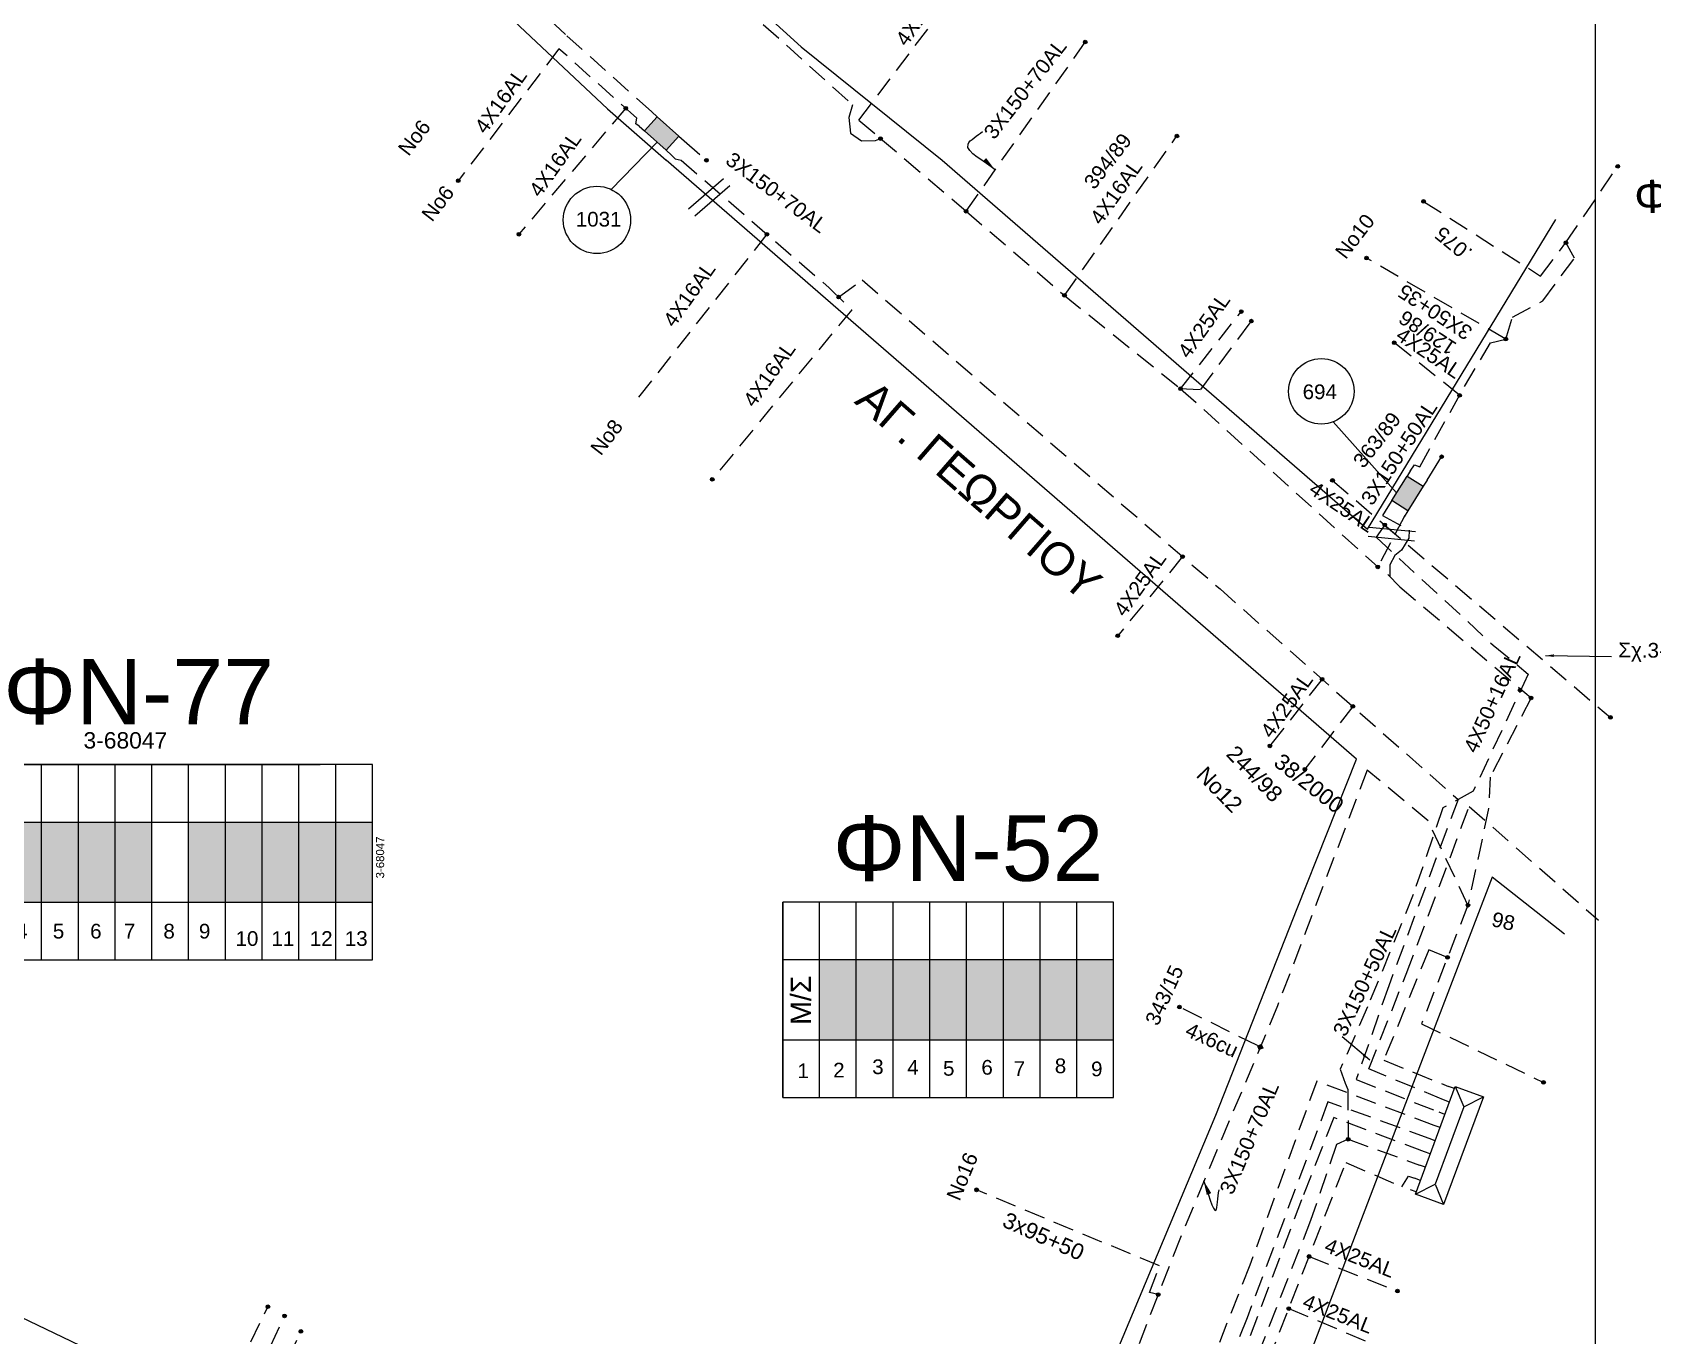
# Model space of a CAD drawing. Header units: millimetres. Extents: x 924 to 3152, y 704 to 1760.
# Drawn here: x 2721 to 2919.3, y 1394.7 to 1554.2 of the extents above; entities that cross this region are included whole.
import ezdxf
from ezdxf.enums import TextEntityAlignment as Align

# ---------------------------------------------------------------- set-up
doc = ezdxf.new("R2010")
doc.units = ezdxf.units.MM
doc.linetypes.add('DASHED', pattern=[19.05, 12.7, -6.35])
for name, color, linetype in [('Link Box 4 Διευθύνσεων', 7, 'Continuous'), ('Άγνωστα', 7, 'Continuous'), ('Ασφαλειοκιβώτια Χ.Τ 13 αναχωρήσεων', 7, 'Continuous'), ('Ασφαλειοκιβώτια Χ.Τ 9 αναχωρήσεων', 7, 'Continuous'), ('Γυμνά εναέρια ΧΤ και ΦΟΠ (3Φ)   4x50+16AL', 7, 'Continuous'), ('Επιγραφές - Σχήματα', 7, 'Continuous'), ('Καλώδια ΧΤ   3x150+50AL', 7, 'DASHED'), ('Καλώδια ΧΤ   3x150+50CU', 7, 'DASHED'), ('Συνδέσεις', 7, 'Continuous'), ('Τομή', 7, 'Continuous'), ('Υποσταθμός πόλεως', 7, 'Continuous'), ('Υπόβαθρο ΔΕΗ', 7, 'Continuous'), ('Υπόγεια καλώδια Δικτύου ΧΤ και Παρ. ΧΤ - 3X150+70 AL', 7, 'DASHED'), ('Υπόγεια καλώδια Παροχών ΧΤ   .075', 7, 'DASHED'), ('Υπόγεια καλώδια Παροχών ΧΤ   4x16AL', 7, 'DASHED'), ('Υπόγεια καλώδια Παροχών ΧΤ   4x25', 7, 'DASHED'), ('Υπόγεια καλώδια Παροχών ΧΤ   4x50AL', 7, 'DASHED'), ('Υπόγεια καλώδια Παροχών ΧΤ   4x6', 7, 'DASHED')]:
    doc.layers.add(name, color=color, linetype=linetype)
doc.styles.get("Standard").update_dxf_attribs({"font": 'ARIAL.TTF'})
doc.linetypes.add('SYN_LINE', pattern='A,0.5,-0.0001,["/\\/\\/\\/",Standard,S=0.1,R=0,X=0,Y=-0.05],-0.25', length=0.7501)
doc.dimstyles.new('ISO-25', dxfattribs={"dimtxt": 2.5, "dimasz": 2.5, "dimexe": 1.25, "dimexo": 0.625, "dimtad": 1, "dimtxsty": 'Standard', "dimcen": 2.5, "dimadec": 0, "dimazin": 0, "dimtfac": 1, "dimtmove": 0, "dimatfit": 3, "dimfxl": 1, "dimarcsym": 0})

# ---------------------------------------------------------------- blocks, each defined once
blk = doc.blocks.new('ΤΟΜΗ')
at = {"layer": 'Τομή', "ltscale": 40}
for p, q in [((-5.68, 0), (5.68, 0)), ((5.68, -2.33), (-5.68, -2.33))]:
    blk.add_line(p, q, dxfattribs=at)
blk = doc.blocks.new('LINK BOX 4 ΑΝΑΧΩΡΗΣΕΩΝ')
at = {"layer": 'Link Box 4 Διευθύνσεων', "ltscale": 40}
blk.add_hatch(color=256, dxfattribs=at).paths.add_polyline_path([(-3.54, 0), (-3.54, -4.67), (3.54, -4.67), (3.54, 0)])
for p, q in [((-3.54, 0), (-5.33, 0)), ((5.33, 0), (3.54, 0)), ((-3.54, -4.67), (-5.33, -4.67)), ((5.33, -4.67), (3.54, -4.67))]:
    blk.add_line(p, q, dxfattribs=at)
blk.add_lwpolyline([(-3.54, -4.67), (-3.54, 0), (3.54, 0), (3.54, -4.67)], close=True, dxfattribs=at)
blk = doc.blocks.new('_ΣΥΝΔΕΣΗ')
at = {"layer": 'Συνδέσεις', "linetype": 'SYN_LINE', "ltscale": 40}
blk.add_hatch(color=256, dxfattribs=at).paths.add_polyline_path([(0.5, -0.01, 1), (-0.5, -0.01, 1)])
at = {"layer": 'Συνδέσεις'}
blk.add_circle((0, -0.01), 0.5, dxfattribs=at)
blk = doc.blocks.new('ΥΠΟΣΤΑΘΜΟΣ ΠΟΛΕΩΣ 9 ΑΝΑΧΩΡΗΣΕΩΝ')
at = {"layer": 'Υποσταθμός πόλεως', "ltscale": 40}
for p, q in [((-9.63, -2.82), (-9.63, -4)), ((-7.12, -2.82), (-7.12, -4)), ((-4.84, -2.82), (-4.84, -4)), ((-2.36, -2.82), (-2.36, -4)), ((0.09, -2.82), (0.09, -4)), ((2.55, -2.82), (2.55, -4)), ((5.02, -2.82), (5.02, -4)), ((7.48, -2.82), (7.48, -4)), ((9.61, -2.82), (9.61, -4))]:
    blk.add_line(p, q, dxfattribs=at)
blk.add_lwpolyline([(-10.02, 2.82), (10.02, 2.82), (10.02, -2.82), (-10.02, -2.82)], close=True, dxfattribs=at)
for points in [[(-7.21, 0), (-10.02, 2.82)], [(-10.02, -2.82), (-7.21, 0)], [(-7.21, 0), (7.21, 0)], [(7.21, 0), (10.02, 2.82)], [(10.02, -2.82), (7.21, 0)]]:
    blk.add_lwpolyline(points, dxfattribs=at)
at = {"layer": 'Υποσταθμός πόλεως', "linetype": 'SYN_LINE', "ltscale": 40, "flags": 1}
for tag, p in [('ΜΕΤΑΣΧΗΜΑΤΙΣΜΟΣ', (10.79, 1.71)), ('ΙΣΧΥΣ', (10.77, -1.08)), ('ΑΡΙΘΜΟΣ', (10.89, -3.8))]:
    blk.add_attdef(tag, p, '', height=1.8, dxfattribs=at)
blk = doc.blocks.new('ΑΣΦΑΛΕΙΟΚΙΒΩΤΙΟ ΥΠΟΣΤΑΘΜΟΥ 13 ΑΝΑΧΩΡΗΣΕΩΝ')
at = {"layer": 'Ασφαλειοκιβώτια Χ.Τ 13 αναχωρήσεων', "ltscale": 40}
for p, q in [((-23.86, 58.34), (23.96, 58.34)), ((-9.78, 58.34), (-9.78, -58.66)), ((9.87, 58.34), (9.87, -58.66)), ((23.96, 58.34), (23.96, -45.89)), ((-23.86, 49.34), (23.96, 49.34)), ((-23.86, 40.34), (23.96, 40.34)), ((-23.86, 31.34), (23.96, 31.34)), ((-23.86, 22.34), (23.96, 22.34)), ((-23.86, 13.34), (23.96, 13.34)), ((-23.86, 4.34), (23.96, 4.34)), ((-23.86, -4.66), (23.96, -4.66)), ((-23.86, -13.66), (23.96, -13.66)), ((-23.86, -22.66), (23.96, -22.66)), ((-23.86, -31.66), (23.96, -31.66)), ((-23.86, -40.66), (23.96, -40.66)), ((-23.86, -49.66), (23.96, -49.66))]:
    blk.add_line(p, q, dxfattribs=at)
at = {"layer": 'Ασφαλειοκιβώτια Χ.Τ 13 αναχωρήσεων'}
blk.add_lwpolyline([(-23.86, -58.66), (23.96, -58.66), (23.96, 58.34), (-23.86, 58.34)], close=True, dxfattribs=at)
for s, p in [('1', (-18.64, 55.26)), ('2', (-18.64, 46.69)), ('3', (-18.64, 37.62)), ('4', (-18.64, 28.59)), ('5', (-18.64, 19.58)), ('6', (-18.64, 10.45)), ('7', (-18.64, 2.2)), ('8', (-18.64, -7.48)), ('9', (-18.64, -16.18)), ('10', (-20.44, -25.14)), ('11', (-20.44, -33.94)), ('12', (-20.44, -43.31)), ('13', (-20.44, -51.88))]:
    blk.add_text(s, height=3.6, rotation=270, dxfattribs=at).set_placement(p)
at = {"layer": 'Ασφαλειοκιβώτια Χ.Τ 13 αναχωρήσεων', "ltscale": 40}
for tag, height, p in [('ΟΝΟΜΑ', 5, (1.15, 62.43)), ('ΚΕΙΜΕΝΟ 1', 2, (17.15, 53.4)), ('ΚΕΙΜΕΝΟ 2', 2, (17.15, 44.69)), ('ΚΕΙΜΕΝΟ 3', 2, (16.99, 35.93)), ('ΚΕΙΜΕΝΟ 4', 2, (16.99, 26.95)), ('ΚΕΙΜΕΝΟ 5', 2, (16.99, 18.11)), ('ΚΕΙΜΕΝΟ 6', 2, (16.99, 9.19)), ('ΚΕΙΜΕΝΟ 7', 2, (16.99, 0.11)), ('ΚΕΙΜΕΝΟ 8', 2, (16.99, -8.61)), ('ΚΕΙΜΕΝΟ 9', 2, (16.99, -17.74)), ('ΚΕΙΜΕΝΟ 10', 2, (16.99, -26.96)), ('ΚΕΙΜΕΝΟ 11', 2, (16.99, -36.04)), ('ΚΕΙΜΕΝΟ 12', 2, (16.99, -44.96)), ('ΚΕΙΜΕΝΟ 13', 2, (16.99, -54.16)), ('ΣΧ', 2, (1.2, -60.52))]:
    blk.add_attdef(tag, text='', height=height, dxfattribs=at).set_placement(p, align=Align.MIDDLE_CENTER)
blk = doc.blocks.new('ΑΣΦΑΛΕΙΟΚΙΒΩΤΙΟ ΥΠΟΣΤΑΘΜΟΥ 9 ΑΝΑΧΩΡΗΣΕΩΝ')
at = {"layer": 'Ασφαλειοκιβώτια Χ.Τ 9 αναχωρήσεων', "ltscale": 40}
for p, q in [((-23.8, 40.36), (24.02, 40.36)), ((-9.72, 40.36), (-9.72, -40.64)), ((9.94, 40.36), (9.94, -40.64)), ((-23.8, 31.36), (24.02, 31.36)), ((-23.8, 22.36), (24.02, 22.36)), ((-23.8, 13.36), (24.02, 13.36)), ((-23.8, 4.36), (24.02, 4.36)), ((-23.8, -4.64), (24.02, -4.64)), ((-23.8, -13.64), (24.02, -13.64)), ((-23.8, -22.64), (24.02, -22.64)), ((-23.8, -31.64), (24.02, -31.64))]:
    blk.add_line(p, q, dxfattribs=at)
at = {"layer": 'Ασφαλειοκιβώτια Χ.Τ 9 αναχωρήσεων'}
blk.add_lwpolyline([(-23.8, -40.64), (24.02, -40.64), (24.02, 40.36), (-23.8, 40.36)], close=True, dxfattribs=at)
for s, p in [('1', (-19.06, 36.75)), ('2', (-18.9, 28.02)), ('3', (-18.08, 18.46)), ('4', (-18.2, 9.88)), ('5', (-18.46, 1.13)), ('6', (-18.21, -8.26)), ('7', (-18.52, -16.19)), ('8', (-17.85, -26.23)), ('9', (-18.61, -35.12))]:
    blk.add_text(s, height=3.6, rotation=270, dxfattribs=at).set_placement(p)
at = {"layer": 'Ασφαλειοκιβώτια Χ.Τ 9 αναχωρήσεων', "ltscale": 40}
for tag, height, p in [('ΟΝΟΜΑ', 5, (-0.16, 44.31)), ('ΚΕΙΜΕΝΟ 1', 2, (17.06, 35.59)), ('ΚΕΙΜΕΝΟ 2', 2, (17.06, 26.88)), ('ΚΕΙΜΕΝΟ 3', 2, (17.06, 17.69)), ('ΚΕΙΜΕΝΟ 4', 2, (17.06, 8.71)), ('ΚΕΙΜΕΝΟ 5', 2, (17.06, -0.13)), ('ΚΕΙΜΕΝΟ 6', 2, (17.06, -9.05)), ('ΚΕΙΜΕΝΟ 7', 2, (17.06, -18.13)), ('ΚΕΙΜΕΝΟ 8', 2, (17.06, -26.85)), ('ΚΕΙΜΕΝΟ 9', 2, (17.06, -35.99)), ('ΣΧ', 2, (-0.1, -42.64))]:
    blk.add_attdef(tag, text='', height=height, dxfattribs=at).set_placement(p, align=Align.MIDDLE_CENTER)
blk = doc.blocks.new('TSONTA XT1')
at = {"ltscale": 40}
h = blk.add_hatch(color=256, dxfattribs=at)
h.dxf.hatch_style = 1
h.paths.add_polyline_path([(595.96, 2487.66), (597.07, 2488.77), (595.96, 2489.87), (594.85, 2488.77)])
blk.add_lwpolyline([(594.85, 2488.77), (595.96, 2489.87), (597.07, 2488.77), (595.96, 2487.66)], close=True, dxfattribs=at)

msp = doc.modelspace()

# ---------------------------------------------------------------- hatches: boundary and pattern name
at = {"layer": 'Ασφαλειοκιβώτια Χ.Τ 13 αναχωρήσεων'}
h = msp.add_hatch(color=133, dxfattribs=at)
h.dxf.hatch_style = 1
h.paths.add_polyline_path([(2722.113, 1457.571), (2717.613, 1457.571), (2717.613, 1447.743), (2722.113, 1447.743)])
h = msp.add_hatch(color=5, dxfattribs=at)
h.dxf.hatch_style = 1
h.paths.add_polyline_path([(2726.613, 1457.571), (2722.113, 1457.571), (2722.113, 1447.743), (2726.613, 1447.743)])
h = msp.add_hatch(color=6, dxfattribs=at)
h.dxf.hatch_style = 1
h.paths.add_polyline_path([(2731.113, 1457.571), (2726.613, 1457.571), (2726.613, 1447.743), (2731.113, 1447.743)])
h = msp.add_hatch(color=2, dxfattribs=at)
h.dxf.hatch_style = 1
h.paths.add_polyline_path([(2731.113, 1447.743), (2735.613, 1447.743), (2735.613, 1457.571), (2731.113, 1457.571)])
h = msp.add_hatch(color=1, dxfattribs=at)
h.dxf.hatch_style = 1
h.paths.add_polyline_path([(2744.613, 1457.571), (2740.113, 1457.571), (2740.113, 1447.743), (2744.613, 1447.743)])
h = msp.add_hatch(color=62, dxfattribs=at)
h.dxf.hatch_style = 1
h.paths.add_polyline_path([(2749.113, 1457.571), (2744.613, 1457.571), (2744.613, 1447.743), (2749.113, 1447.743)])
h = msp.add_hatch(color=173, dxfattribs=at)
h.dxf.hatch_style = 1
h.paths.add_polyline_path([(2753.613, 1457.571), (2749.113, 1457.571), (2749.113, 1447.743), (2753.613, 1447.743)])
h = msp.add_hatch(color=27, dxfattribs=at)
h.dxf.hatch_style = 1
h.paths.add_polyline_path([(2758.113, 1457.571), (2753.613, 1457.571), (2753.613, 1447.743), (2758.113, 1447.743)])
h = msp.add_hatch(color=156, dxfattribs=at)
h.dxf.hatch_style = 1
h.paths.add_polyline_path([(2762.613, 1457.571), (2758.113, 1457.571), (2758.113, 1447.743), (2762.613, 1447.743)])
at = {"layer": 'Ασφαλειοκιβώτια Χ.Τ 9 αναχωρήσεων'}
h = msp.add_hatch(color=2, dxfattribs=at)
h.dxf.hatch_style = 1
h.paths.add_polyline_path([(2817.325, 1430.9), (2821.825, 1430.9), (2821.825, 1440.728), (2817.325, 1440.728)])
h = msp.add_hatch(color=133, dxfattribs=at)
h.dxf.hatch_style = 1
h.paths.add_polyline_path([(2826.325, 1440.728), (2821.825, 1440.728), (2821.825, 1430.9), (2826.325, 1430.9)])
h = msp.add_hatch(color=27, dxfattribs=at)
h.dxf.hatch_style = 1
h.paths.add_polyline_path([(2830.825, 1440.728), (2826.325, 1440.728), (2826.325, 1430.9), (2830.825, 1430.9)])
h = msp.add_hatch(color=6, dxfattribs=at)
h.dxf.hatch_style = 1
h.paths.add_polyline_path([(2835.325, 1440.728), (2830.825, 1440.728), (2830.825, 1430.9), (2835.325, 1430.9)])
h = msp.add_hatch(color=156, dxfattribs=at)
h.dxf.hatch_style = 1
h.paths.add_polyline_path([(2835.325, 1430.9), (2839.825, 1430.9), (2839.825, 1440.728), (2835.325, 1440.728)])
h = msp.add_hatch(color=85, dxfattribs=at)
h.dxf.hatch_style = 1
h.paths.add_polyline_path([(2844.325, 1440.728), (2839.825, 1440.728), (2839.825, 1430.9), (2844.325, 1430.9)])
h = msp.add_hatch(color=1, dxfattribs=at)
h.dxf.hatch_style = 1
h.paths.add_polyline_path([(2844.325, 1430.9), (2848.825, 1430.9), (2848.825, 1440.728), (2844.325, 1440.728)])
h = msp.add_hatch(color=173, dxfattribs=at)
h.dxf.hatch_style = 1
h.paths.add_polyline_path([(2848.825, 1430.9), (2853.325, 1430.9), (2853.325, 1440.728), (2848.825, 1440.728)])

# ---------------------------------------------------------------- linework, layer by layer
at = {"layer": 'Άγνωστα', "color": 1, "linetype": 'DASHED', "ltscale": 0.2}
for points in [[(2901.345, 1516.669), (2884.28, 1526.589)], [(2882.599, 1471.719), (2876.729, 1464.028)]]:
    msp.add_lwpolyline(points, dxfattribs=at)
at = {"layer": 'Άγνωστα', "ltscale": 0.2}
msp.add_lwpolyline([(2891.694, 1499.424), (2893.473, 1502.269)], dxfattribs=at)
at = {"layer": 'Άγνωστα', "color": 2, "linetype": 'DASHED', "ltscale": 0.2}
for points in [[(2886.89, 1496.143), (2886.247, 1495.086), (2889.505, 1493.293), (2889.457, 1492.302), (2888.56, 1490.839), (2887.758, 1490.178), (2887.144, 1489.046), (2887.144, 1488.432), (2887.144, 1487.603)], [(2886.887, 1487.868), (2888.346, 1486.363), (2904.426, 1472.751)], [(2904.426, 1472.751), (2904.426, 1472.751), (2899.408, 1463.078), (2899.211, 1459.215), (2896.696, 1447.377), (2891.021, 1432.89), (2905.942, 1425.705)], [(2858.785, 1399.736), (2857.704, 1399.992), (2858.922, 1403.249), (2836.54, 1412.559)]]:
    msp.add_lwpolyline(points, dxfattribs=at)
at = {"layer": 'Άγνωστα', "color": 27, "linetype": 'DASHED', "ltscale": 0.2}
msp.add_lwpolyline([(2886.483, 1493.906), (2886.483, 1493.906), (2914.123, 1470.376)], dxfattribs=at)
at = {"layer": 'Γυμνά εναέρια ΧΤ και ΦΟΠ (3Φ)   4x50+16AL', "color": 27, "linetype": 'DASHED', "ltscale": 0.2}
msp.add_lwpolyline([(2886.503, 1493.924), (2885.455, 1492.417), (2899.775, 1479.226), (2904.063, 1475.668), (2897.345, 1461.356), (2893.605, 1459.305), (2889.995, 1448.702), (2884.409, 1434.942), (2881.062, 1427.332), (2881.683, 1425.629), (2881.974, 1424.834), (2882.044, 1418.745), (2890.764, 1415.593)], dxfattribs=at)
at = {"layer": 'Επιγραφές - Σχήματα'}
msp.add_lwpolyline([(945.928, 1724.828), (2912.268, 1724.828), (2912.268, 721.757), (945.928, 721.757)], close=True, dxfattribs=at)
at = {"layer": 'Επιγραφές - Σχήματα', "ltscale": 0.2}
for points in [[(2791.846, 1534.974), (2791.846, 1534.974), (2797.449, 1540.759)], [(2880.186, 1506.533), (2887.961, 1497.855)]]:
    msp.add_lwpolyline(points, dxfattribs=at)
at = {"layer": 'Επιγραφές - Σχήματα'}
for centre, radius in [((2790.088, 1531.251), 4.118), ((2878.746, 1510.276), 4.011)]:
    msp.add_circle(centre, radius, dxfattribs=at)
at = {"layer": 'Καλώδια ΧΤ   3x150+50AL', "color": 1, "ltscale": 0.2}
for points in [[(2889.607, 1500.488), (2890.146, 1501.278), (2890.789, 1501.048), (2896.265, 1510.88), (2899.468, 1516.225), (2901.345, 1516.669), (2902.135, 1519.335), (2905.841, 1521.359), (2909.737, 1526.589), (2908.683, 1528.473)], [(2819.667, 1521.813), (2822.534, 1523.907), (2866.352, 1486.091), (2895.475, 1460.33), (2887.004, 1437.54), (2883.013, 1426.052)], [(2883.013, 1426.052), (2893.158, 1422.067)]]:
    msp.add_lwpolyline(points, dxfattribs=at)
at = {"layer": 'Καλώδια ΧΤ   3x150+50AL', "color": 173, "ltscale": 0.2}
for points in [[(2884.57, 1427.362), (2889.119, 1438.935), (2896.855, 1459.456), (2912.65, 1445.569)], [(2893.711, 1423.562), (2884.57, 1427.362)]]:
    msp.add_lwpolyline(points, dxfattribs=at)
at = {"layer": 'Καλώδια ΧΤ   3x150+50AL', "color": 2, "ltscale": 0.2}
msp.add_lwpolyline([(2894.199, 1441.004), (2891.883, 1441.922), (2886.39, 1428.423), (2894.319, 1425.207)], dxfattribs=at)
at = {"layer": 'Καλώδια ΧΤ   3x150+50AL', "color": 6, "ltscale": 0.2}
for points in [[(2878.181, 1425.844), (2869.989, 1403.321), (2859.769, 1377.403), (2842.818, 1335.479), (2800.322, 1355.406), (2747.583, 1381.443), (2753.852, 1395.234)], [(2892.554, 1420.434), (2878.181, 1425.844)]]:
    msp.add_lwpolyline(points, dxfattribs=at)
at = {"layer": 'Καλώδια ΧΤ   3x150+50AL', "color": 156, "ltscale": 0.2}
for points in [[(2879.556, 1423.342), (2869.676, 1396.907), (2843.696, 1333.142), (2820.006, 1343.92), (2760.975, 1373.385), (2745.179, 1381.191), (2745.337, 1383.142), (2751.857, 1397.142)], [(2891.961, 1418.83), (2879.556, 1423.342)], [(2745.296, 1382.636), (2742.715, 1383.681), (2749.812, 1398.253)]]:
    msp.add_lwpolyline(points, dxfattribs=at)
at = {"layer": 'Καλώδια ΧΤ   3x150+50AL', "color": 133, "ltscale": 0.2}
for points in [[(2880.259, 1421.418), (2876.317, 1411.331), (2862.755, 1375.403), (2844.319, 1330.366), (2805.445, 1349.564), (2760.511, 1371.694), (2741.767, 1381.083)], [(2891.363, 1417.213), (2880.259, 1421.418)]]:
    msp.add_lwpolyline(points, dxfattribs=at)
at = {"layer": 'Καλώδια ΧΤ   3x150+50AL', "color": 27, "ltscale": 0.2}
msp.add_lwpolyline([(2882.044, 1418.745), (2880.606, 1418.109), (2877.428, 1408.801), (2866.154, 1380.006), (2857.611, 1358.185), (2845.305, 1328.363), (2831.431, 1334.682), (2800.31, 1350.239), (2755.342, 1372.317), (2739.905, 1379.676), (2739.322, 1383.574), (2696.448, 1403.818), (2694.134, 1402.973), (2669.806, 1414.566), (2669.806, 1414.566), (2669.806, 1414.566)], dxfattribs=at)
at = {"layer": 'Καλώδια ΧΤ   3x150+50AL', "color": 85, "ltscale": 0.2}
msp.add_lwpolyline([(2909.134, 1283.73), (2846.75, 1311.641), (2844.9, 1314.354), (2842.745, 1315.487), (2843.407, 1317.743), (2847.663, 1330.366), (2870.857, 1388.064), (2881.755, 1415.9), (2888.589, 1412.929), (2889.43, 1414.249), (2890.166, 1413.977)], dxfattribs=at)
at = {"layer": 'Καλώδια ΧΤ   3x150+50CU', "color": 85, "ltscale": 0.2}
msp.add_lwpolyline([(2796.802, 1544.474), (2786.226, 1553.956), (2753.942, 1583.895), (2717.807, 1615.759)], dxfattribs=at)
at = {"layer": 'Καλώδια ΧΤ   3x150+50CU', "color": 6, "ltscale": 0.2}
msp.add_lwpolyline([(2785.418, 1575.18), (2790.354, 1569.81), (2793.456, 1570.479), (2821.363, 1545.344), (2820.899, 1543.79), (2821.137, 1541.865), (2822.456, 1540.942), (2824.198, 1540.968), (2824.803, 1541.217)], dxfattribs=at)
at = {"layer": 'Υπόβαθρο ΔΕΗ', "ltscale": 0.2}
msp.add_lwpolyline([(2909.303, 1625.773), (2877.877, 1695.608), (2767.464, 1656.372), (2729.141, 1641.017, 0.488269), (2726.246, 1630.996), (2751.6, 1610.076), (2815.094, 1552.453), (2832.353, 1538.556)], format="xyb", dxfattribs=at)
for points in [[(2685.494, 1538.556), (2692.361, 1596.921), (2708.833, 1619.209), (2768.515, 1566.343), (2791.374, 1544.859), (2798.552, 1538.556)], [(2685.494, 1538.556), (2679.883, 1494.504), (2677.923, 1476.679), (2670.568, 1460.01), (2663.168, 1439.328), (2658.391, 1427.142), (2675.211, 1418.275), (2750.469, 1382.177), (2832.353, 1341.706), (2865.834, 1421.696), (2875.782, 1446.969), (2883.063, 1465.279), (2821.778, 1518.399), (2798.552, 1538.556)], [(2832.353, 1538.556), (2884.411, 1493.404), (2907.431, 1531.299)], [(2908.51, 1443.833), (2899.635, 1450.819), (2891.218, 1428.809), (2876.72, 1390.829), (2853.335, 1331.846), (2857.121, 1330.366)]]:
    msp.add_lwpolyline(points, dxfattribs=at)
at = {"layer": 'Υπόγεια καλώδια Δικτύου ΧΤ και Παρ. ΧΤ - 3X150+70 AL', "color": 6, "ltscale": 0.2}
msp.add_line((2888.985, 1495.086), (2885.653, 1488.796), dxfattribs=at)
for points in [[(2835.264, 1532.324), (2849.851, 1553.013)], [(2822.147, 1543.475), (2824.804, 1541.223), (2835.264, 1532.324), (2847.309, 1522.013), (2861.524, 1510.601), (2885.653, 1488.796)]]:
    msp.add_lwpolyline(points, dxfattribs=at)
at = {"layer": 'Υπόγεια καλώδια Δικτύου ΧΤ και Παρ. ΧΤ - 3X150+70 AL', "color": 1, "ltscale": 0.2}
for points in [[(2800.769, 1540.917), (2803.478, 1538.556)], [(2799.211, 1539.179), (2799.663, 1538.739), (2800.4, 1538.556), (2818.499, 1522.951), (2821.27, 1520.253)]]:
    msp.add_lwpolyline(points, dxfattribs=at)
at = {"layer": 'Υπόγεια καλώδια Δικτύου ΧΤ και Παρ. ΧΤ - 3X150+70 AL', "color": 2, "ltscale": 0.2}
msp.add_lwpolyline([(2896.696, 1447.377), (2891.809, 1457.725), (2884.362, 1463.927), (2873.37, 1435.057), (2861.503, 1406.711), (2856.067, 1392.762), (2847.51, 1374.415)], dxfattribs=at)
at = {"layer": 'Υπόγεια καλώδια Παροχών ΧΤ   .075', "color": 1, "ltscale": 0.2}
msp.add_lwpolyline([(2891.254, 1533.517), (2905.583, 1524.392), (2908.683, 1528.473), (2915.021, 1537.816)], dxfattribs=at)
at = {"layer": 'Υπόγεια καλώδια Παροχών ΧΤ   4x16AL', "color": 6, "ltscale": 0.2}
for points in [[(2822.147, 1543.475), (2835.616, 1561.233)], [(2847.313, 1522.019), (2861.075, 1541.529)]]:
    msp.add_lwpolyline(points, dxfattribs=at)
at = {"layer": 'Υπόγεια καλώδια Παροχών ΧΤ   4x16AL', "color": 85, "ltscale": 0.2}
for points in [[(2785.438, 1552.201), (2773.113, 1536.046)], [(2795.244, 1542.736), (2794.85, 1543), (2794.963, 1543.717), (2785.438, 1552.201)], [(2793.606, 1544.926), (2780.527, 1529.496)]]:
    msp.add_lwpolyline(points, dxfattribs=at)
at = {"layer": 'Υπόγεια καλώδια Παροχών ΧΤ   4x16AL', "color": 1, "ltscale": 0.2}
for points in [[(2810.894, 1529.508), (2794.411, 1508.582)], [(2821.27, 1520.253), (2804.192, 1499.505)]]:
    msp.add_lwpolyline(points, dxfattribs=at)
at = {"layer": 'Υπόγεια καλώδια Παροχών ΧΤ   4x25', "color": 6, "ltscale": 0.2}
for points in [[(2861.472, 1510.535), (2868.957, 1520.05)], [(2861.383, 1510.606), (2863.981, 1510.514), (2870.185, 1518.885)]]:
    msp.add_lwpolyline(points, dxfattribs=at)
at = {"layer": 'Υπόγεια καλώδια Παροχών ΧΤ   4x25', "color": 1, "ltscale": 0.2}
for points in [[(2895.66, 1509.794), (2887.663, 1516.224)], [(2861.765, 1490.049), (2853.834, 1480.375)], [(2878.838, 1475.046), (2872.446, 1466.882)]]:
    msp.add_lwpolyline(points, dxfattribs=at)
at = {"layer": 'Υπόγεια καλώδια Παροχών ΧΤ   4x25', "color": 27, "ltscale": 0.2}
msp.add_lwpolyline([(2880.111, 1499.384), (2887.593, 1492.993)], dxfattribs=at)
at = {"layer": 'Υπόγεια καλώδια Παροχών ΧΤ   4x25', "color": 85, "ltscale": 0.2}
for points in [[(2877.253, 1404.4), (2888.062, 1400.162)], [(2874.76, 1398.034), (2885.653, 1393.453)]]:
    msp.add_lwpolyline(points, dxfattribs=at)
at = {"layer": 'Υπόγεια καλώδια Παροχών ΧΤ   4x6', "color": 2, "linetype": 'DASHED', "ltscale": 0.2}
msp.add_lwpolyline([(2870.94, 1430.204), (2861.374, 1434.933)], dxfattribs=at)

# ---------------------------------------------------------------- block references
at = {"layer": 'Link Box 4 Διευθύνσεων'}
for p, xscale, yscale, zscale, rotation in [((2797.227, 1540.958), 0.4999999999999996, 0.4999999999999996, 0.4999999999999996, 138.1215687688652), ((2888.303, 1498.402), 0.4999999999999994, 0.4999999999999994, 0.4999999999999994, 57.98676934938578)]:
    msp.add_blockref('LINK BOX 4 ΑΝΑΧΩΡΗΣΕΩΝ', p, dxfattribs=dict(at, xscale=xscale, yscale=yscale, zscale=zscale, rotation=rotation))
at = {"layer": 'Ασφαλειοκιβώτια Χ.Τ 13 αναχωρήσεων'}
ref = msp.add_blockref('ΑΣΦΑΛΕΙΟΚΙΒΩΤΙΟ ΥΠΟΣΤΑΘΜΟΥ 13 ΑΝΑΧΩΡΗΣΕΩΝ', (2733.283, 1452.634), dxfattribs=dict(at, xscale=0.5, yscale=0.5, zscale=0.5, rotation=90))
ref.add_attrib('ΣΧ', '3-68047', dxfattribs={"ltscale": 40, "height": 1, "rotation": 90}).set_placement((2763.545, 1453.236), align=Align.MIDDLE_CENTER)
at = {"layer": 'Ασφαλειοκιβώτια Χ.Τ 9 αναχωρήσεων', "xscale": 0.5, "yscale": 0.5, "zscale": 0.5, "rotation": 90}
msp.add_blockref('ΑΣΦΑΛΕΙΟΚΙΒΩΤΙΟ ΥΠΟΣΤΑΘΜΟΥ 9 ΑΝΑΧΩΡΗΣΕΩΝ', (2833.007, 1435.759), dxfattribs=at)
at = {"layer": 'Συνδέσεις', "xscale": 0.4499999999998181, "yscale": 0.4499999999998181, "zscale": 0.4499999999998181}
for p in [(2849.852, 1553.018), (2793.607, 1544.931), (2824.804, 1541.223), (2861.073, 1541.528), (2803.479, 1538.561), (2915.019, 1537.815), (2773.115, 1536.051), (2891.251, 1533.516), (2835.265, 1532.33), (2780.528, 1529.501), (2810.895, 1529.513), (2908.68, 1528.472), (2884.277, 1526.588), (2819.669, 1521.818), (2847.311, 1522.018), (2868.954, 1520.048), (2870.182, 1518.884), (2887.661, 1516.222), (2901.342, 1516.668), (2861.522, 1510.6), (2895.658, 1509.793), (2893.471, 1502.268), (2804.194, 1499.51), (2880.113, 1499.39), (2886.505, 1493.929), (2861.767, 1490.055), (2885.655, 1488.801), (2853.836, 1480.381), (2878.84, 1475.051), (2903.061, 1473.712), (2882.601, 1471.725), (2904.427, 1472.756), (2914.125, 1470.381), (2872.448, 1466.887), (2876.731, 1464.033), (2896.697, 1447.383), (2894.201, 1441.009), (2861.374, 1434.933), (2905.944, 1425.71), (2882.045, 1418.75), (2836.542, 1412.564), (2877.254, 1404.406), (2888.063, 1400.167), (2749.812, 1398.253), (2858.786, 1399.742), (2874.762, 1398.039), (2751.857, 1397.142), (2753.852, 1395.234)]:
    msp.add_blockref('_ΣΥΝΔΕΣΗ', p, dxfattribs=at)
at = {"layer": 'Συνδέσεις', "xscale": 0.3075184835441075, "yscale": 0.3075184835441075, "zscale": 0.3075184835441075, "rotation": 67.2838881047999}
msp.add_blockref('TSONTA XT1', (3506.47, 965.438), dxfattribs=at)
at = {"layer": 'Τομή'}
for p, xscale, yscale, zscale, rotation in [((2803.43, 1534.465), 0.4999999999999997, 0.4999999999999997, 0.4999999999999997, 40.92745951502572), ((2887.322, 1492.235), 0.4999999999999995, 0.4999999999999995, 0.4999999999999995, 174.4348439887826)]:
    msp.add_blockref('ΤΟΜΗ', p, dxfattribs=dict(at, xscale=xscale, yscale=yscale, zscale=zscale, rotation=rotation))
at = {"layer": 'Υποσταθμός πόλεως', "xscale": 0.7, "yscale": 0.65, "zscale": 0.5, "rotation": 249.7046306768267}
msp.add_blockref('ΥΠΟΣΤΑΘΜΟΣ ΠΟΛΕΩΣ 9 ΑΝΑΧΩΡΗΣΕΩΝ', (2894.422, 1417.985), dxfattribs=at)

# ---------------------------------------------------------------- texts
at = {"layer": 'Γυμνά εναέρια ΧΤ και ΦΟΠ (3Φ)   4x50+16AL', "color": 7, "insert": (2896.087, 1466.621), "char_height": 1.8, "width": 168.37176, "attachment_point": 1, "rotation": 65.5445}
msp.add_mtext('4X50+16AL', dxfattribs=at)
at = {"layer": 'Επιγραφές - Σχήματα', "char_height": 1.8, "attachment_point": 1}
for s, insert, rotation in [('No6', (2765.608, 1540.048), 52.38419), ('394/89', (2849.539, 1535.961), 52.38419), ('No6', (2768.48, 1532.011), 52.38419), ('No10', (2880.303, 1527.427), 52.38419), ('3X50+35', (2896.411, 1516.441), 146.72974), ('129/86', (2894.459, 1514.583), 146.72974), ('363/89', (2882.488, 1501.84), 52.38419), ('No8', (2789.144, 1503.394), 52.38419), ('Σχ.3-105612', (2915.115, 1479.545), 359.2585), ('{\\H1.0833x;244/98}', (2868.357, 1467.139), 314.45871), ('{\\H1.0833x;38/2000}', (2873.981, 1466.123), 321.82294), ('{\\H1.0833x;No12}', (2864.707, 1464.56), 314.45871), ('98', (2899.864, 1446.615), 347.07634), ('No16', (2832.8, 1411.782), 67.30457), ('{\\H1.0833x;3x95+50}', (2840.351, 1409.919), 335.93796)]:
    msp.add_mtext_dynamic_manual_height_columns(s, width=10.09091, gutter_width=12.5, heights=[0], dxfattribs=dict(at, insert=insert, rotation=rotation))
at = {"layer": 'Επιγραφές - Σχήματα', "linetype": 'Continuous', "char_height": 4, "attachment_point": 1}
for s, insert, width, rotation in [('ΦΝ-86/3η', (2916.997, 1536.095), 47.13111, 1.02002), ('ΑΓ. ΓΕΩΡΓΙΟΥ', (2824.103, 1511.937), 57.80845, 318.88457)]:
    msp.add_mtext(s, dxfattribs=dict(at, insert=insert, width=width, rotation=rotation))
at = {"layer": 'Επιγραφές - Σχήματα', "attachment_point": 1}
for s, insert, char_height in [('1031', (2787.496, 1532.243), 1.8), ('694', (2876.459, 1511.123), 1.8), ('ΦΝ-77', (2717.42, 1477.532), 8), ('ΦΝ-52', (2818.933, 1458.37), 8)]:
    msp.add_mtext_dynamic_manual_height_columns(s, width=10.09091, gutter_width=12.5, heights=[0], dxfattribs=dict(at, insert=insert, char_height=char_height))
at = {"layer": 'Επιγραφές - Σχήματα', "color": 7, "linetype": 'Continuous', "insert": (2727.244, 1468.567), "char_height": 2, "width": 42.04011, "attachment_point": 1}
msp.add_mtext('3-68047', dxfattribs=at)
at = {"layer": 'Επιγραφές - Σχήματα', "color": 7, "linetype": 'Continuous', "insert": (2813.792, 1432.748), "char_height": 2.5, "width": 11.3238, "attachment_point": 1, "rotation": 90}
msp.add_mtext('Μ/Σ', dxfattribs=at)
at = {"layer": 'Καλώδια ΧΤ   3x150+50AL', "color": 7, "char_height": 1.8, "width": 168.37176, "attachment_point": 1}
for insert, rotation in [((2883.473, 1497.161), 56.52054), ((2880.081, 1431.955), 64.506)]:
    msp.add_mtext('3X150+50AL', dxfattribs=dict(at, insert=insert, rotation=rotation))
at = {"layer": 'Υπόγεια καλώδια Δικτύου ΧΤ και Παρ. ΧΤ - 3X150+70 AL', "color": 7, "char_height": 1.8, "width": 168.37176, "attachment_point": 1}
for insert, rotation in [((2837.288, 1542.083), 52.01202), ((2806.754, 1539.695), 323.3987), ((2866.226, 1412.541), 66.88506)]:
    msp.add_mtext('3X150+70AL', dxfattribs=dict(at, insert=insert, rotation=rotation))
at = {"layer": 'Υπόγεια καλώδια Παροχών ΧΤ   .075', "color": 7, "insert": (2896.241, 1526.099), "char_height": 1.8, "width": 168.37176, "attachment_point": 1, "rotation": 140.7636}
msp.add_mtext('.075', dxfattribs=at)
at = {"layer": 'Υπόγεια καλώδια Παροχών ΧΤ   4x16AL', "color": 7, "char_height": 1.8, "width": 168.37176, "attachment_point": 1, "rotation": 54.57192}
for insert in [(2826.487, 1553.42), (2774.976, 1542.693), (2781.638, 1534.947), (2850.3, 1531.559), (2798.052, 1519.03), (2807.847, 1509.244)]:
    msp.add_mtext('4X16AL', dxfattribs=dict(at, insert=insert))
at = {"layer": 'Υπόγεια καλώδια Παροχών ΧΤ   4x25', "color": 7, "char_height": 1.8, "width": 168.37176, "attachment_point": 1}
for insert, rotation in [((2861.038, 1515.21), 54.5464), ((2888.722, 1518.236), 325.95586), ((2878.093, 1499.4), 325.95586), ((2853.207, 1483.606), 54.5464), ((2871.169, 1468.737), 54.5464), ((2879.643, 1406.715), 338.40494), ((2876.961, 1399.876), 338.40494)]:
    msp.add_mtext('4X25AL', dxfattribs=dict(at, insert=insert, rotation=rotation))
at = {"layer": 'Υπόγεια καλώδια Παροχών ΧΤ   4x50AL', "color": 7, "ltscale": 0.2, "char_height": 1.8, "attachment_point": 1}
for s, insert, rotation in [('343/15', (2857.108, 1433.256), 65.51209), ('4x6cu', (2862.682, 1433.114), 335.51209)]:
    msp.add_mtext_dynamic_manual_height_columns(s, width=1.8, gutter_width=12.5, heights=[0.118], dxfattribs=dict(at, insert=insert, rotation=rotation))

# ---------------------------------------------------------------- leaders
at = {"layer": 'Επιγραφές - Σχήματα', "path_type": 1}
for points in [[(2838.819, 1537.366), (2835.509, 1540.52), (2837.288, 1542.083)], [(2864.316, 1413.71), (2865.831, 1410.043), (2866.226, 1412.541)]]:
    msp.add_leader(points, dimstyle='ISO-25', override={"dimasz": 1.8, "dimtad": 0}, dxfattribs=at)
at = {"layer": 'Επιγραφές - Σχήματα', "ltscale": 40}
for points in [[(2906.201, 1477.937), (2914.266, 1477.844)], [(2884.671, 1428.441), (2881.292, 1431.268)]]:
    msp.add_leader(points, dimstyle='ISO-25', override={"dimasz": 1, "dimtad": 0}, dxfattribs=at)

doc.saveas('drawing.dxf')
